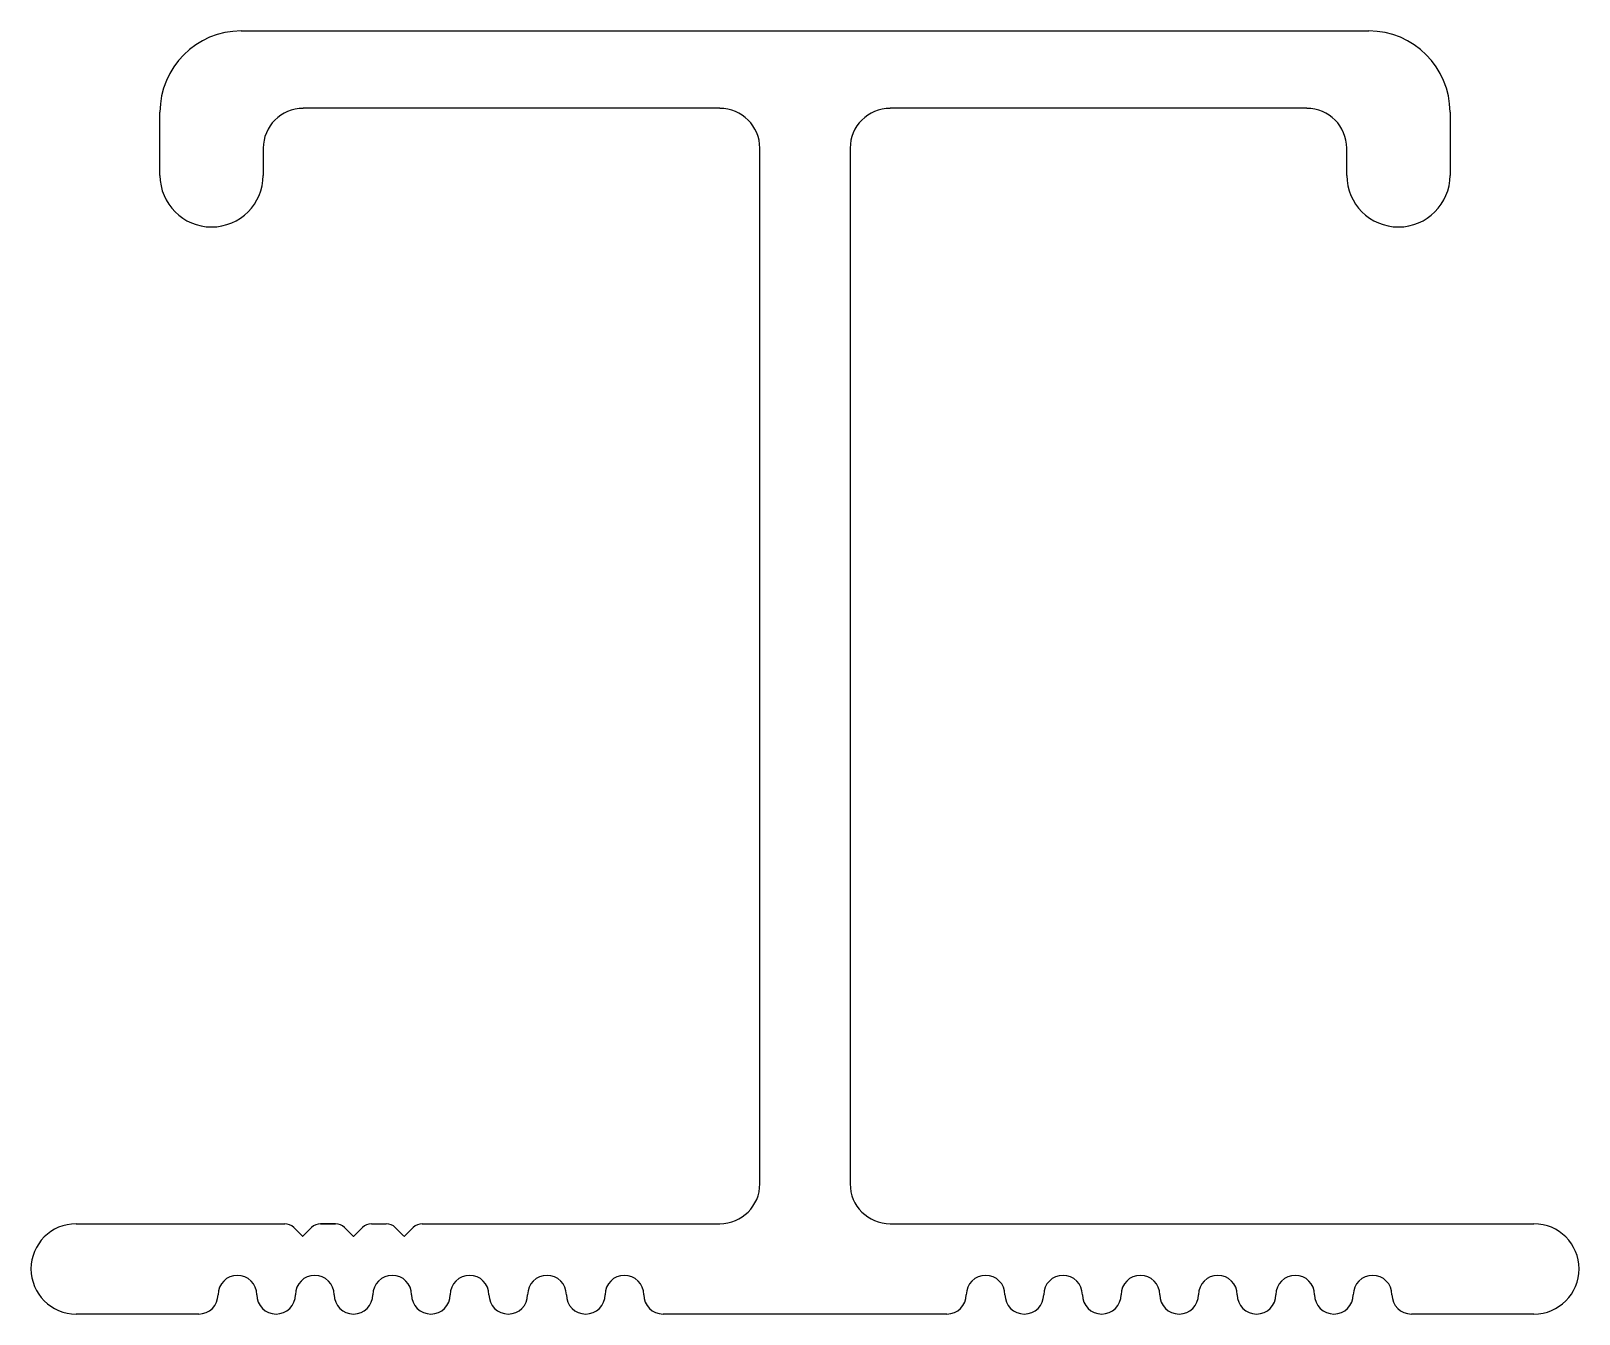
# Model space of a CAD drawing. Extents: x -15.5 to 15, y 0.1 to 25.4.
import ezdxf

# ---------------------------------------------------------------- set-up
doc = ezdxf.new("R2010")
doc.units = 0
doc.layers.add('1', color=7, linetype='CONTINUOUS')

msp = doc.modelspace()

# ---------------------------------------------------------------- linework, layer by layer
at = {"layer": '1'}
for p, q in [((-11.368, 25.401), (10.831, 25.401)), ((-12.968, 22.556), (-12.968, 23.801)), ((-1.945, 23.877), (-10.149, 23.877)), ((9.612, 23.877), (1.408, 23.877)), ((12.432, 23.801), (12.432, 22.556)), ((-10.936, 23.089), (-10.936, 22.556)), ((-1.157, 2.693), (-1.157, 23.089)), ((0.621, 23.089), (0.621, 2.693)), ((10.4, 22.556), (10.4, 23.089)), ((-11.952, 21.54), (-11.952, 21.54)), ((11.416, 21.54), (11.416, 21.54)), ((-14.619, 1.906), (-10.512, 1.906)), ((-10.512, 1.906), (-10.512, 1.906)), ((-10.512, 1.906), (-10.512, 1.906)), ((-10.335, 1.833), (-10.164, 1.661)), ((-10.153, 1.661), (-9.982, 1.833)), ((-9.805, 1.906), (-9.512, 1.906)), ((-9.512, 1.906), (-9.805, 1.906)), ((-9.805, 1.906), (-9.512, 1.906)), ((-9.512, 1.906), (-9.805, 1.906)), ((-9.805, 1.906), (-9.512, 1.906)), ((-9.335, 1.833), (-9.164, 1.661)), ((-9.153, 1.661), (-8.982, 1.833)), ((-8.805, 1.906), (-8.512, 1.906)), ((-8.335, 1.833), (-8.164, 1.661)), ((-8.153, 1.661), (-7.982, 1.833)), ((-7.805, 1.906), (-1.945, 1.906)), ((1.408, 1.906), (14.083, 1.906)), ((-15.508, 1.017), (-15.508, 1.017)), ((-12.206, 0.128), (-14.619, 0.128)), ((2.526, 0.128), (-3.062, 0.128)), ((10.146, 0.128), (10.146, 0.128)), ((14.083, 0.128), (11.67, 0.128))]:
    msp.add_line(p, q, dxfattribs=at)
for centre, radius, start, end in [((-11.368, 23.801), 1.6, 90, 180), ((10.831, 23.801), 1.6, 0, 90), ((-10.149, 23.089), 0.787, 90, 180), ((-1.945, 23.089), 0.787, 0, 90), ((1.408, 23.089), 0.787, 90, 180), ((9.612, 23.089), 0.787, 360, 90), ((-11.952, 22.556), 1.016, 180, 270), ((-11.952, 22.556), 1.016, 270, 0), ((11.416, 22.556), 1.016, 180, 270), ((11.416, 22.556), 1.016, 270, 0), ((-1.945, 2.693), 0.787, 270, 360), ((1.408, 2.693), 0.787, 180, 270), ((-14.619, 1.017), 0.889, 90, 180), ((-10.512, 1.656), 0.25, 45, 90), ((-9.805, 1.656), 0.25, 90, 135), ((-9.512, 1.656), 0.25, 45, 90), ((-8.805, 1.656), 0.25, 90, 135), ((-8.512, 1.656), 0.25, 45, 90), ((-7.805, 1.656), 0.25, 90, 135), ((14.083, 1.017), 0.889, 0, 90), ((-10.158, 1.667), 0.008, 225, 315), ((-9.158, 1.667), 0.008, 225, 315), ((-8.158, 1.667), 0.008, 225, 315), ((-14.619, 1.017), 0.889, 180, 270), ((14.083, 1.017), 0.889, 270, 0), ((-11.444, 0.509), 0.381, 0, 180), ((-9.92, 0.509), 0.381, 0, 180), ((-8.396, 0.509), 0.381, 0, 180), ((-6.872, 0.509), 0.381, 0, 180), ((-5.348, 0.509), 0.381, 0, 180), ((-3.824, 0.509), 0.381, 0, 180), ((3.288, 0.509), 0.381, 0, 180), ((4.812, 0.509), 0.381, 0, 180), ((6.336, 0.509), 0.381, 0, 180), ((7.86, 0.509), 0.381, 0, 180), ((9.384, 0.509), 0.381, 0, 180), ((10.908, 0.509), 0.381, 360, 180), ((-12.206, 0.509), 0.381, 270, 360), ((-10.682, 0.509), 0.381, 180, 270), ((-10.682, 0.509), 0.381, 270, 360), ((-9.158, 0.509), 0.381, 180, 270), ((-9.158, 0.509), 0.381, 270, 360), ((-7.634, 0.509), 0.381, 180, 270), ((-7.634, 0.509), 0.381, 270, 360), ((-6.11, 0.509), 0.381, 180, 270), ((-6.11, 0.509), 0.381, 270, 360), ((-4.586, 0.509), 0.381, 180, 270), ((-4.586, 0.509), 0.381, 270, 360), ((-3.062, 0.509), 0.381, 180, 270), ((2.526, 0.509), 0.381, 270, 0), ((4.05, 0.509), 0.381, 180, 270), ((4.05, 0.509), 0.381, 270, 0), ((5.574, 0.509), 0.381, 180, 270), ((5.574, 0.509), 0.381, 270, 0), ((7.098, 0.509), 0.381, 180, 270), ((7.098, 0.509), 0.381, 270, 0), ((8.622, 0.509), 0.381, 180, 270), ((8.622, 0.509), 0.381, 270, 0), ((10.146, 0.509), 0.381, 180, 270), ((10.146, 0.509), 0.381, 270, 0), ((11.67, 0.509), 0.381, 180, 270)]:
    msp.add_arc(centre, radius, start, end, dxfattribs=at)

doc.saveas('drawing.dxf')
